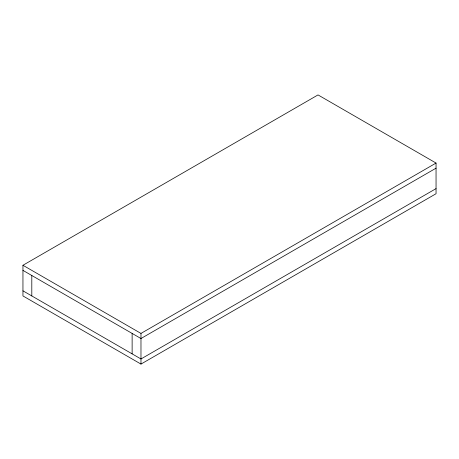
<?xml version="1.0" encoding="UTF-8"?>
<svg xmlns="http://www.w3.org/2000/svg" width="459" height="459" viewBox="0 0 459 459"><rect width="100%" height="100%" fill="white"/><g stroke="black" fill="none" stroke-linecap="round" stroke-linejoin="round"><path stroke-width="0.69" d="M22.95 265.273L318.024 94.915L436.05 163.06L436.05 193.727L140.976 364.085L22.95 295.94L22.95 265.273L140.976 333.418L436.05 163.06M436.05 168.172L140.976 338.53L22.95 270.385M436.05 188.615L140.976 358.972L22.95 290.828M140.976 333.418L140.976 364.085M132.129 333.418L132.129 353.86M31.803 275.498L31.803 295.94"/></g></svg>
